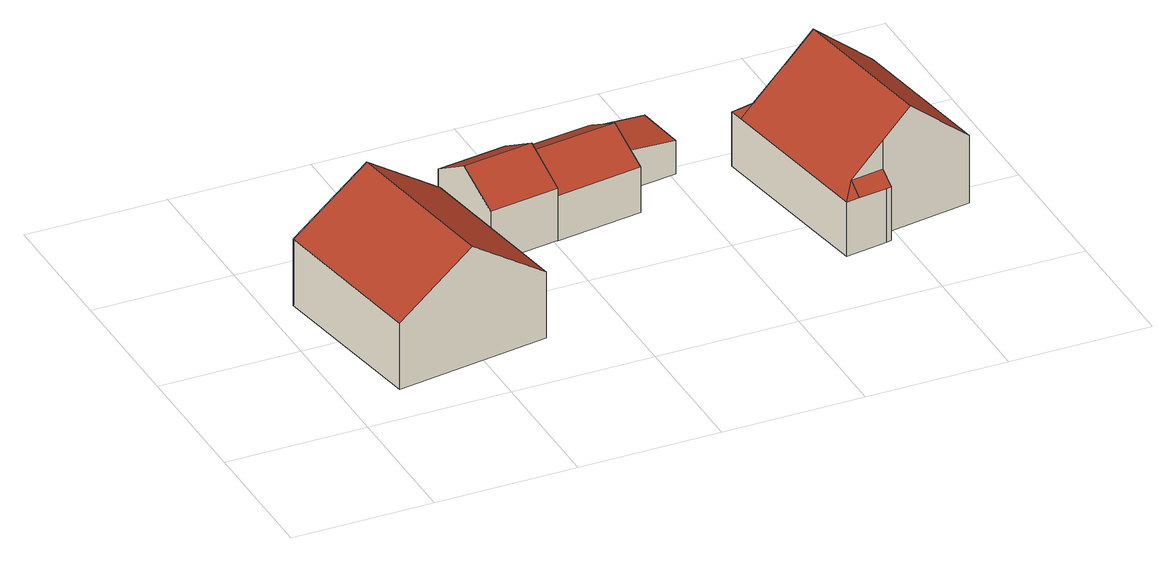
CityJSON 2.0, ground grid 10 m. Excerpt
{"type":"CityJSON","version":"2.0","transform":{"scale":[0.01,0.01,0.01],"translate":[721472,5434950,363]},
"CityObjects":{
"building1":{"type":"Building","attributes":{"Gemeindeschluessel":"09375181","HoeheDach":"374.350","HoeheGrund":"365.620","Methode":"2000","NiedrigsteTraufeDesGebaeudes":"370.544","Geometrietyp2DReferenz":"3000","measuredHeight":8.73,"function":"31001_1000","roofType":"3100"},"address":[{"Country":"Germany","Locality":"Pettendorf","ThoroughfareName":"Alte Straße 30a"}],"geometry":[{"type":"Solid","lod":"2","boundaries":[[[[0,1,2,3]],[[4,5,3,2,6]],[[7,1,0,8,9]],[[8,0,3,5]],[[6,2,1,7]],[[4,6,7,9]],[[9,8,5,4]]]],"semantics":{"surfaces":[{"type":"RoofSurface","Dachneigung":"55.596","Dachorientierung":"81.289","Flaeche":"81.543","Z_MAX":"8.730","Z_MAX_ASL":"374.350","Z_MIN":"4.924","Z_MIN_ASL":"370.544"},{"type":"WallSurface","Flaeche":"75.878","Z_MAX":"8.730","Z_MAX_ASL":"374.350","Z_MIN":"0.000","Z_MIN_ASL":"365.620"},{"type":"WallSurface","Flaeche":"75.877","Z_MAX":"8.730","Z_MAX_ASL":"374.350","Z_MIN":"0.000","Z_MIN_ASL":"365.620"},{"type":"RoofSurface","Dachneigung":"55.591","Dachorientierung":"261.288","Flaeche":"81.531","Z_MAX":"8.730","Z_MAX_ASL":"374.350","Z_MIN":"4.924","Z_MIN_ASL":"370.544"},{"type":"WallSurface","Flaeche":"59.608","Z_MAX":"4.924","Z_MAX_ASL":"370.544","Z_MIN":"0.000","Z_MIN_ASL":"365.620"},{"type":"GroundSurface","Flaeche":"134.541","Z_MAX":"0.000","Z_MAX_ASL":"365.620","Z_MIN":"0.000","Z_MIN_ASL":"365.620"},{"type":"WallSurface","Flaeche":"59.603","Z_MAX":"4.924","Z_MAX_ASL":"370.544","Z_MIN":"0.000","Z_MIN_ASL":"365.620"}],"values":[[0,1,2,3,4,5,6]]}}]},
"building2":{"type":"Building","attributes":{"Gemeindeschluessel":"09375181","HoeheDach":"370.232","HoeheGrund":"364.570","Methode":"1000","NiedrigsteTraufeDesGebaeudes":"368.442","Geometrietyp2DReferenz":"3000","measuredHeight":5.66,"function":"31001_2000","roofType":"3100"},"geometry":[{"type":"Solid","lod":"2","boundaries":[[[[10,11,12,13,14]],[[12,15,16,13]],[[17,18,11,10]],[[11,18,15,12]],[[19,16,15,18,17]],[[19,17,10,14]],[[14,13,16,19]]]],"semantics":{"surfaces":[{"type":"WallSurface","Flaeche":"28.753","Z_MAX":"5.662","Z_MAX_ASL":"370.232","Z_MIN":"0.000","Z_MIN_ASL":"364.570"},{"type":"RoofSurface","Dachneigung":"59.328","Dachorientierung":"351.955","Flaeche":"17.662","Z_MAX":"5.662","Z_MAX_ASL":"370.232","Z_MIN":"3.872","Z_MIN_ASL":"368.442"},{"type":"WallSurface","Flaeche":"19.589","Z_MAX":"3.873","Z_MAX_ASL":"368.443","Z_MIN":"0.000","Z_MIN_ASL":"364.570"},{"type":"RoofSurface","Dachneigung":"59.323","Dachorientierung":"171.953","Flaeche":"17.710","Z_MAX":"5.662","Z_MAX_ASL":"370.232","Z_MIN":"3.873","Z_MIN_ASL":"368.443"},{"type":"WallSurface","Flaeche":"28.765","Z_MAX":"5.662","Z_MAX_ASL":"370.232","Z_MIN":"0.000","Z_MIN_ASL":"364.570"},{"type":"GroundSurface","Flaeche":"30.422","Z_MAX":"0.000","Z_MAX_ASL":"364.570","Z_MIN":"0.000","Z_MIN_ASL":"364.570"},{"type":"WallSurface","Flaeche":"19.477","Z_MAX":"3.874","Z_MAX_ASL":"368.444","Z_MIN":"0.000","Z_MIN_ASL":"364.570"}],"values":[[0,1,2,3,4,5,6]]}}]},
"building3":{"type":"Building","attributes":{"Gemeindeschluessel":"09375181","HoeheDach":"369.626","HoeheGrund":"364.540","Methode":"1000","NiedrigsteTraufeDesGebaeudes":"367.877","Geometrietyp2DReferenz":"3000","measuredHeight":5.09,"function":"31001_2000","roofType":"3100","storeysAboveGround":1},"geometry":[{"type":"Solid","lod":"2","boundaries":[[[[20,21,22,23,24]],[[25,26,20,24,27]],[[28,29,26,25]],[[30,22,21,29,28,31]],[[32,23,22,30]],[[21,20,26,29]],[[27,24,23,32]],[[25,27,32,30,31,28]]]],"semantics":{"surfaces":[{"type":"RoofSurface","Dachneigung":"59.970","Dachorientierung":"352.350","Flaeche":"21.758","Z_MAX":"5.086","Z_MAX_ASL":"369.626","Z_MIN":"3.348","Z_MIN_ASL":"367.888"},{"type":"WallSurface","Flaeche":"25.428","Z_MAX":"5.086","Z_MAX_ASL":"369.626","Z_MIN":"0.000","Z_MIN_ASL":"364.540"},{"type":"WallSurface","Flaeche":"20.917","Z_MAX":"3.361","Z_MAX_ASL":"367.901","Z_MIN":"0.000","Z_MIN_ASL":"364.540"},{"type":"WallSurface","Flaeche":"24.244","Z_MAX":"5.086","Z_MAX_ASL":"369.626","Z_MIN":"0.000","Z_MIN_ASL":"364.540"},{"type":"WallSurface","Flaeche":"1.034","Z_MAX":"3.522","Z_MAX_ASL":"368.062","Z_MIN":"0.000","Z_MIN_ASL":"364.540"},{"type":"RoofSurface","Dachneigung":"59.968","Dachorientierung":"172.339","Flaeche":"21.700","Z_MAX":"5.086","Z_MAX_ASL":"369.626","Z_MIN":"3.337","Z_MIN_ASL":"367.877"},{"type":"WallSurface","Flaeche":"20.998","Z_MAX":"3.348","Z_MAX_ASL":"367.888","Z_MIN":"0.000","Z_MIN_ASL":"364.540"},{"type":"GroundSurface","Flaeche":"37.624","Z_MAX":"0.000","Z_MAX_ASL":"364.540","Z_MIN":"0.000","Z_MIN_ASL":"364.540"}],"values":[[0,1,2,3,4,5,6,7]]}}]},
"building4":{"type":"Building","attributes":{"Gemeindeschluessel":"09375181","HoeheDach":"367.963","HoeheGrund":"364.970","Methode":"2000","NiedrigsteTraufeDesGebaeudes":"367.437","Geometrietyp2DReferenz":"3000","measuredHeight":2.99,"function":"31001_2000","roofType":"1000","storeysAboveGround":1},"geometry":[{"type":"Solid","lod":"2","boundaries":[[[[33,34,35,36]],[[37,38,34,33]],[[37,33,36,39]],[[40,35,34,38]],[[36,35,40,39]],[[39,40,38,37]]]],"semantics":{"surfaces":[{"type":"WallSurface","Flaeche":"8.951","Z_MAX":"2.467","Z_MAX_ASL":"367.437","Z_MIN":"0.000","Z_MIN_ASL":"364.970"},{"type":"WallSurface","Flaeche":"10.923","Z_MAX":"2.993","Z_MAX_ASL":"367.963","Z_MIN":"0.000","Z_MIN_ASL":"364.970"},{"type":"GroundSurface","Flaeche":"14.517","Z_MAX":"0.000","Z_MAX_ASL":"364.970","Z_MIN":"0.000","Z_MIN_ASL":"364.970"},{"type":"RoofSurface","Dachneigung":"82.511","Dachorientierung":"81.903","Flaeche":"14.642","Z_MAX":"2.993","Z_MAX_ASL":"367.963","Z_MIN":"2.467","Z_MIN_ASL":"367.437"},{"type":"WallSurface","Flaeche":"10.859","Z_MAX":"2.993","Z_MAX_ASL":"367.963","Z_MIN":"0.000","Z_MIN_ASL":"364.970"}],"values":[[0,1,2,3,1,4]]}}]},
"building5":{"type":"Building","attributes":{"Gemeindeschluessel":"09375181","HoeheDach":"372.761","HoeheGrund":"363.991","Methode":"2000","NiedrigsteTraufeDesGebaeudes":"367.991","Geometrietyp2DReferenz":"3000","measuredHeight":8.77,"function":"31001_1000","roofType":"2100","storeysAboveGround":1},"address":[{"Country":"Germany","Locality":"Pettendorf","ThoroughfareName":"Alte Straße 28a"}],"geometry":[{"type":"Solid","lod":"2","boundaries":[[[[41,42,43,44,45]],[[46,47,48,49,50,51]],[[52,41,45,53,54,55]],[[56,57,58,59,60]],[[61,62,43,42]],[[56,61,42,41,52,55,47,46,63,57]],[[61,56,60,64,65,62]],[[44,66,45]],[[48,54,67,49]],[[63,46,51,68,69]],[[53,67,54]],[[48,47,55,54]],[[63,69,58,57]],[[44,43,62,65,66]],[[65,64,66]],[[59,58,69,68]],[[53,45,66,64,60,59,68,51,50,67]],[[67,50,49]]]],"semantics":{"surfaces":[{"type":"WallSurface","Flaeche":"11.970","Z_MAX":"4.003","Z_MAX_ASL":"367.994","Z_MIN":"0.000","Z_MIN_ASL":"363.991"},{"type":"WallSurface","Flaeche":"4.435","Z_MAX":"6.925","Z_MAX_ASL":"370.916","Z_MIN":"0.000","Z_MIN_ASL":"363.991"},{"type":"WallSurface","Flaeche":"52.124","Z_MAX":"4.002","Z_MAX_ASL":"367.993","Z_MIN":"0.000","Z_MIN_ASL":"363.991"},{"type":"WallSurface","Flaeche":"47.662","Z_MAX":"8.770","Z_MAX_ASL":"372.761","Z_MIN":"0.000","Z_MIN_ASL":"363.991"},{"type":"WallSurface","Flaeche":"1.614","Z_MAX":"4.003","Z_MAX_ASL":"367.994","Z_MIN":"0.000","Z_MIN_ASL":"363.991"},{"type":"GroundSurface","Flaeche":"117.233","Z_MAX":"0.000","Z_MAX_ASL":"363.991","Z_MIN":"0.000","Z_MIN_ASL":"363.991"},{"type":"WallSurface","Flaeche":"4.387","Z_MAX":"6.923","Z_MAX_ASL":"370.914","Z_MIN":"0.000","Z_MIN_ASL":"363.991"},{"type":"RoofSurface","Dachneigung":"48.767","Dachorientierung":"171.240","Flaeche":"0.609","Z_MAX":"4.835","Z_MAX_ASL":"368.826","Z_MIN":"4.002","Z_MIN_ASL":"367.993"},{"type":"RoofSurface","Dachneigung":"49.680","Dachorientierung":"351.074","Flaeche":"3.759","Z_MAX":"4.839","Z_MAX_ASL":"368.830","Z_MIN":"4.001","Z_MIN_ASL":"367.992"},{"type":"WallSurface","Flaeche":"47.670","Z_MAX":"8.770","Z_MAX_ASL":"372.761","Z_MIN":"0.000","Z_MIN_ASL":"363.991"},{"type":"RoofSurface","Dachneigung":"49.060","Dachorientierung":"261.206","Flaeche":"0.630","Z_MAX":"4.839","Z_MAX_ASL":"368.830","Z_MIN":"4.001","Z_MIN_ASL":"367.992"},{"type":"WallSurface","Flaeche":"13.579","Z_MAX":"4.004","Z_MAX_ASL":"367.995","Z_MIN":"0.000","Z_MIN_ASL":"363.991"},{"type":"WallSurface","Flaeche":"55.115","Z_MAX":"5.004","Z_MAX_ASL":"368.995","Z_MIN":"0.000","Z_MIN_ASL":"363.991"},{"type":"RoofSurface","Dachneigung":"48.742","Dachorientierung":"171.160","Flaeche":"3.073","Z_MAX":"4.839","Z_MAX_ASL":"368.830","Z_MIN":"4.000","Z_MIN_ASL":"367.991"},{"type":"WallSurface","Flaeche":"2.523","Z_MAX":"6.923","Z_MAX_ASL":"370.914","Z_MIN":"4.835","Z_MIN_ASL":"368.826"},{"type":"RoofSurface","Dachneigung":"49.931","Dachorientierung":"81.122","Flaeche":"64.602","Z_MAX":"8.770","Z_MAX_ASL":"372.761","Z_MIN":"4.997","Z_MIN_ASL":"368.988"},{"type":"RoofSurface","Dachneigung":"49.228","Dachorientierung":"261.122","Flaeche":"81.451","Z_MAX":"8.770","Z_MAX_ASL":"372.761","Z_MIN":"4.002","Z_MIN_ASL":"367.993"},{"type":"WallSurface","Flaeche":"2.529","Z_MAX":"6.925","Z_MAX_ASL":"370.916","Z_MIN":"4.839","Z_MIN_ASL":"368.830"}],"values":[[0,1,2,3,4,5,6,7,8,9,10,11,12,13,14,15,16,17]]}}]}
},
"vertices":[
[812,167,1135],[1361,251,754],[1178,1448,754],[629,1363,1135],[79,1279,262],[79,1279,754],[1178,1448,262],[1361,251,262],[263,83,754],[263,83,262],
[1490,1363,157],[1490,1363,544],[1447,1661,723],[1405,1960,544],[1405,1960,157],[1947,1732,723],[1903,2031,544],[1991,1434,157],[1991,1434,544],[1903,2031,157],
[1947,1733,663],[2567,1816,663],[2529,2084,506],[2525,2114,489],[1903,2031,489],[1991,1434,154],[1991,1434,488],[1903,2031,154],[2609,1521,154],[2609,1521,490],[2529,2084,154],[2580,1725,154],[2525,2114,154],
[2925,2141,197],[2925,2141,444],[2976,1782,444],[2976,1782,197],[2529,2084,197],[2529,2084,496],[2580,1725,197],[2580,1725,496],
[3603,575,99],[3899,620,99],[3899,620,499],[3698,590,499],[3603,575,499],[3752,1815,99],[3738,1914,99],[3738,1914,500],[3752,1817,583],[3752,1817,792],[3752,1815,792],[3563,832,99],[3418,1764,499],[3402,1862,499],[3402,1862,99],[3923,723,99],[4576,829,99],[4576,829,600],[4134,758,976],[3923,723,791],[3939,627,99],[3939,627,499],[4407,1918,99],[3923,721,791],[3923,721,583],[3684,683,583],[3513,1779,583],[3964,1849,976],[4407,1918,599]
]}
